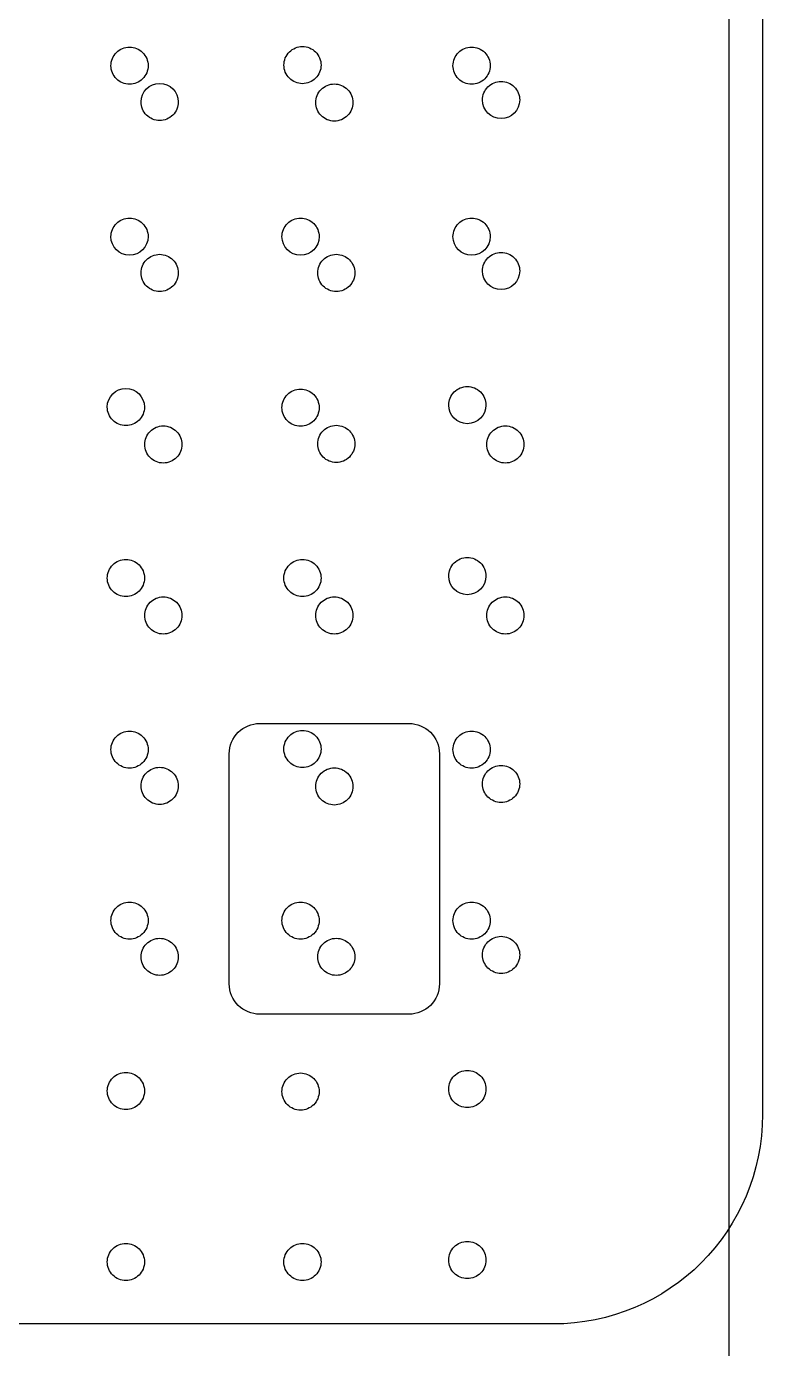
# Model space of a CAD drawing. Extents: x -145 to 178, y -12 to 290.
# Drawn here: x 132.7 to 178.2, y 58.7 to 140.6 of the extents above; entities that cross this region are included whole.
import ezdxf

# ---------------------------------------------------------------- set-up
doc = ezdxf.new("R2010")
doc.units = 0
doc.layers.add('fluid-networks-dashboard', color=7, linetype='CONTINUOUS')
doc.layers.add('fluid-networks-dashboard_copia', color=7, linetype='CONTINUOUS')

msp = doc.modelspace()

# ---------------------------------------------------------------- linework, layer by layer
at = {"layer": 'fluid-networks-dashboard', "color": 7}
msp.add_lwpolyline([(176.15784, 258.202484), (176.15784, 54.32533)], dxfattribs=at)
for points in [[(139.076243, 139.27997)], [(160.242923, 139.27997)], [(139.07631, 128.69676)], [(149.65965, 128.69676)], [(160.24299, 128.69676)], [(149.65965, 118.11343)], [(161.13007, 117.11953)], [(161.13007, 106.5362)], [(139.07631, 96.94675)], [(160.24299, 96.94675)], [(139.07631, 86.36343)], [(149.65965, 86.36343)], [(160.24299, 86.36343)], [(149.65965, 75.7801)], [(161.13007, 74.7862)], [(161.13007, 64.20287)]]:
    msp.add_lwpolyline(points, close=True, dxfattribs=at)
for points in [[(138.26307, 138.943143), (138.478737, 139.15881), (138.771244, 139.27997), (139.076243, 139.27997)], [(139.076243, 139.27997), (139.381242, 139.27997), (139.673749, 139.15881), (139.889416, 138.943143)], [(148.966717, 138.979441), (149.182384, 139.195108), (149.474891, 139.316268), (149.77989, 139.316268)], [(149.77989, 139.316268), (150.084889, 139.316268), (150.377396, 139.195108), (150.593063, 138.979441)], [(159.42975, 138.943143), (159.645417, 139.15881), (159.937924, 139.27997), (160.242923, 139.27997)], [(160.242923, 139.27997), (160.547922, 139.27997), (160.840429, 139.15881), (161.056096, 138.943143)], [(137.926243, 138.12997), (137.926243, 138.434969), (138.047403, 138.727476), (138.26307, 138.943143)], [(139.889416, 138.943143), (140.105083, 138.727476), (140.226243, 138.434969), (140.226243, 138.12997)], [(148.62989, 138.166268), (148.62989, 138.471267), (148.75105, 138.763774), (148.966717, 138.979441)], [(150.593063, 138.979441), (150.80873, 138.763774), (150.92989, 138.471267), (150.92989, 138.166268)], [(159.092923, 138.12997), (159.092923, 138.434969), (159.214083, 138.727476), (159.42975, 138.943143)], [(161.056096, 138.943143), (161.271763, 138.727476), (161.392923, 138.434969), (161.392923, 138.12997)], [(138.26307, 137.316797), (138.047403, 137.532464), (137.926243, 137.824971), (137.926243, 138.12997)], [(140.226243, 138.12997), (140.226243, 137.824971), (140.105083, 137.532464), (139.889416, 137.316797)], [(148.966717, 137.353095), (148.75105, 137.568762), (148.62989, 137.861269), (148.62989, 138.166268)], [(150.92989, 138.166268), (150.92989, 137.861269), (150.80873, 137.568762), (150.593063, 137.353095)], [(159.42975, 137.316797), (159.214083, 137.532464), (159.092923, 137.824971), (159.092923, 138.12997)], [(161.392923, 138.12997), (161.392923, 137.824971), (161.271763, 137.532464), (161.056096, 137.316797)], [(139.076243, 136.97997), (138.771244, 136.97997), (138.478737, 137.10113), (138.26307, 137.316797)], [(139.889416, 137.316797), (139.673749, 137.10113), (139.381242, 136.97997), (139.076243, 136.97997)], [(149.77989, 137.016268), (149.474891, 137.016268), (149.182384, 137.137428), (148.966717, 137.353095)], [(150.593063, 137.353095), (150.377396, 137.137428), (150.084889, 137.016268), (149.77989, 137.016268)], [(160.242923, 136.97997), (159.937924, 136.97997), (159.645417, 137.10113), (159.42975, 137.316797)], [(161.056096, 137.316797), (160.840429, 137.10113), (160.547922, 136.97997), (160.242923, 136.97997)], [(138.263137, 128.359933), (138.478804, 128.5756), (138.771311, 128.69676), (139.07631, 128.69676)], [(139.07631, 128.69676), (139.381309, 128.69676), (139.673816, 128.5756), (139.889483, 128.359933)], [(148.846477, 128.359933), (149.062144, 128.5756), (149.354651, 128.69676), (149.65965, 128.69676)], [(149.65965, 128.69676), (149.964649, 128.69676), (150.257156, 128.5756), (150.472823, 128.359933)], [(159.429817, 128.359933), (159.645484, 128.5756), (159.937991, 128.69676), (160.24299, 128.69676)], [(160.24299, 128.69676), (160.547989, 128.69676), (160.840496, 128.5756), (161.056163, 128.359933)], [(137.92631, 127.54676), (137.92631, 127.851759), (138.04747, 128.144266), (138.263137, 128.359933)], [(139.889483, 128.359933), (140.10515, 128.144266), (140.22631, 127.851759), (140.22631, 127.54676)], [(148.50965, 127.54676), (148.50965, 127.851759), (148.63081, 128.144266), (148.846477, 128.359933)], [(150.472823, 128.359933), (150.68849, 128.144266), (150.80965, 127.851759), (150.80965, 127.54676)], [(159.09299, 127.54676), (159.09299, 127.851759), (159.21415, 128.144266), (159.429817, 128.359933)], [(161.056163, 128.359933), (161.27183, 128.144266), (161.39299, 127.851759), (161.39299, 127.54676)], [(139.07631, 126.39677), (138.441186, 126.39677), (137.926316, 126.911636), (137.92631, 127.54676)], [(140.22631, 127.54676), (140.226304, 126.911636), (139.711434, 126.39677), (139.07631, 126.39677)], [(149.65965, 126.39677), (149.024526, 126.39677), (148.509656, 126.911636), (148.50965, 127.54676)], [(150.80965, 127.54676), (150.809644, 126.911636), (150.294774, 126.39677), (149.65965, 126.39677)], [(160.24299, 126.39677), (159.607866, 126.39677), (159.092996, 126.911636), (159.09299, 127.54676)], [(161.39299, 127.54676), (161.392984, 126.911636), (160.878114, 126.39677), (160.24299, 126.39677)], [(137.7, 117), (137.700006, 117.635124), (138.214876, 118.14999), (138.85, 118.14999)], [(138.85, 118.14999), (139.485124, 118.14999), (139.999994, 117.635124), (140, 117)], [(148.846477, 117.776603), (149.062144, 117.99227), (149.354651, 118.11343), (149.65965, 118.11343)], [(149.65965, 118.11343), (149.964649, 118.11343), (150.257156, 117.99227), (150.472823, 117.776603)], [(158.83007, 117.11953), (158.83007, 117.424529), (158.95123, 117.717036), (159.166897, 117.932703)], [(159.166897, 117.932703), (159.382564, 118.14837), (159.675071, 118.26953), (159.98007, 118.26953)], [(159.98007, 118.26953), (160.285069, 118.26953), (160.577576, 118.14837), (160.793243, 117.932703)], [(160.793243, 117.932703), (161.00891, 117.717036), (161.13007, 117.424529), (161.13007, 117.11953)], [(148.50965, 116.96343), (148.50965, 117.268429), (148.63081, 117.560936), (148.846477, 117.776603)], [(150.472823, 117.776603), (150.68849, 117.560936), (150.80965, 117.268429), (150.80965, 116.96343)], [(159.98007, 115.96954), (159.344946, 115.96954), (158.830076, 116.484406), (158.83007, 117.11953)], [(161.13007, 117.11953), (161.130064, 116.484406), (160.615194, 115.96954), (159.98007, 115.96954)], [(138.036827, 116.186827), (137.82116, 116.402494), (137.7, 116.695001), (137.7, 117)], [(140, 117), (140, 116.695001), (139.87884, 116.402494), (139.663173, 116.186827)], [(148.846477, 116.150257), (148.63081, 116.365924), (148.50965, 116.658431), (148.50965, 116.96343)], [(150.80965, 116.96343), (150.80965, 116.658431), (150.68849, 116.365924), (150.472823, 116.150257)], [(138.85, 115.85), (138.545001, 115.85), (138.252494, 115.97116), (138.036827, 116.186827)], [(139.663173, 116.186827), (139.447506, 115.97116), (139.154999, 115.85), (138.85, 115.85)], [(149.65965, 115.81343), (149.354651, 115.81343), (149.062144, 115.93459), (148.846477, 116.150257)], [(150.472823, 116.150257), (150.257156, 115.93459), (149.964649, 115.81343), (149.65965, 115.81343)], [(137.7, 106.41667), (137.7, 106.721669), (137.82116, 107.014176), (138.036827, 107.229843)], [(138.036827, 107.229843), (138.252494, 107.44551), (138.545001, 107.56667), (138.85, 107.56667)], [(138.85, 107.56667), (139.154999, 107.56667), (139.447506, 107.44551), (139.663173, 107.229843)], [(139.663173, 107.229843), (139.87884, 107.014176), (140, 106.721669), (140, 106.41667)], [(148.62919, 106.41671), (148.62919, 106.721709), (148.75035, 107.014216), (148.966017, 107.229883)], [(148.966017, 107.229883), (149.181684, 107.44555), (149.474191, 107.56671), (149.77919, 107.56671)], [(149.77919, 107.56671), (150.084189, 107.56671), (150.376696, 107.44555), (150.592363, 107.229883)], [(150.592363, 107.229883), (150.80803, 107.014216), (150.92919, 106.721709), (150.92919, 106.41671)], [(158.83007, 106.5362), (158.83007, 106.841199), (158.95123, 107.133706), (159.166897, 107.349373)], [(159.166897, 107.349373), (159.382564, 107.56504), (159.675071, 107.6862), (159.98007, 107.6862)], [(159.98007, 107.6862), (160.285069, 107.6862), (160.577576, 107.56504), (160.793243, 107.349373)], [(160.793243, 107.349373), (161.00891, 107.133706), (161.13007, 106.841199), (161.13007, 106.5362)], [(138.036827, 105.603497), (137.82116, 105.819164), (137.7, 106.111671), (137.7, 106.41667)], [(140, 106.41667), (140, 106.111671), (139.87884, 105.819164), (139.663173, 105.603497)], [(148.966017, 105.603537), (148.75035, 105.819204), (148.62919, 106.111711), (148.62919, 106.41671)], [(150.92919, 106.41671), (150.92919, 106.111711), (150.80803, 105.819204), (150.592363, 105.603537)], [(159.98007, 105.38621), (159.344946, 105.38621), (158.830076, 105.901076), (158.83007, 106.5362)], [(161.13007, 106.5362), (161.130064, 105.901076), (160.615194, 105.38621), (159.98007, 105.38621)], [(138.85, 105.26667), (138.545001, 105.26667), (138.252494, 105.38783), (138.036827, 105.603497)], [(139.663173, 105.603497), (139.447506, 105.38783), (139.154999, 105.26667), (138.85, 105.26667)], [(149.77919, 105.26671), (149.474191, 105.26671), (149.181684, 105.38787), (148.966017, 105.603537)], [(150.592363, 105.603537), (150.376696, 105.38787), (150.084189, 105.26671), (149.77919, 105.26671)], [(137.92631, 95.79675), (137.92631, 96.101749), (138.04747, 96.394256), (138.263137, 96.609923)], [(138.263137, 96.609923), (138.478804, 96.82559), (138.771311, 96.94675), (139.07631, 96.94675)], [(139.07631, 96.94675), (139.381309, 96.94675), (139.673816, 96.82559), (139.889483, 96.609923)], [(139.889483, 96.609923), (140.10515, 96.394256), (140.22631, 96.101749), (140.22631, 95.79675)], [(148.62919, 95.83337), (148.62919, 96.138369), (148.75035, 96.430876), (148.966017, 96.646543)], [(148.966017, 96.646543), (149.181684, 96.86221), (149.474191, 96.98337), (149.77919, 96.98337)], [(149.77919, 96.98337), (150.084189, 96.98337), (150.376696, 96.86221), (150.592363, 96.646543)], [(150.592363, 96.646543), (150.80803, 96.430876), (150.92919, 96.138369), (150.92919, 95.83337)], [(159.09299, 95.79675), (159.09299, 96.101749), (159.21415, 96.394256), (159.429817, 96.609923)], [(159.429817, 96.609923), (159.645484, 96.82559), (159.937991, 96.94675), (160.24299, 96.94675)], [(160.24299, 96.94675), (160.547989, 96.94675), (160.840496, 96.82559), (161.056163, 96.609923)], [(161.056163, 96.609923), (161.27183, 96.394256), (161.39299, 96.101749), (161.39299, 95.79675)], [(138.263137, 94.983577), (138.04747, 95.199244), (137.92631, 95.491751), (137.92631, 95.79675)], [(140.22631, 95.79675), (140.22631, 95.491751), (140.10515, 95.199244), (139.889483, 94.983577)], [(148.966017, 95.020197), (148.75035, 95.235864), (148.62919, 95.528371), (148.62919, 95.83337)], [(150.92919, 95.83337), (150.92919, 95.528371), (150.80803, 95.235864), (150.592363, 95.020197)], [(159.429817, 94.983577), (159.21415, 95.199244), (159.09299, 95.491751), (159.09299, 95.79675)], [(161.39299, 95.79675), (161.39299, 95.491751), (161.27183, 95.199244), (161.056163, 94.983577)], [(139.07631, 94.64675), (138.771311, 94.64675), (138.478804, 94.76791), (138.263137, 94.983577)], [(139.889483, 94.983577), (139.673816, 94.76791), (139.381309, 94.64675), (139.07631, 94.64675)], [(149.77919, 94.68337), (149.474191, 94.68337), (149.181684, 94.80453), (148.966017, 95.020197)], [(150.592363, 95.020197), (150.376696, 94.80453), (150.084189, 94.68337), (149.77919, 94.68337)], [(160.24299, 94.64675), (159.937991, 94.64675), (159.645484, 94.76791), (159.429817, 94.983577)], [(161.056163, 94.983577), (160.840496, 94.76791), (160.547989, 94.64675), (160.24299, 94.64675)], [(137.92631, 85.21343), (137.92631, 85.518429), (138.04747, 85.810936), (138.263137, 86.026603)], [(138.263137, 86.026603), (138.478804, 86.24227), (138.771311, 86.36343), (139.07631, 86.36343)], [(139.07631, 86.36343), (139.381309, 86.36343), (139.673816, 86.24227), (139.889483, 86.026603)], [(139.889483, 86.026603), (140.10515, 85.810936), (140.22631, 85.518429), (140.22631, 85.21343)], [(148.50965, 85.21343), (148.50965, 85.518429), (148.63081, 85.810936), (148.846477, 86.026603)], [(148.846477, 86.026603), (149.062144, 86.24227), (149.354651, 86.36343), (149.65965, 86.36343)], [(149.65965, 86.36343), (149.964649, 86.36343), (150.257156, 86.24227), (150.472823, 86.026603)], [(150.472823, 86.026603), (150.68849, 85.810936), (150.80965, 85.518429), (150.80965, 85.21343)], [(159.09299, 85.21343), (159.09299, 85.518429), (159.21415, 85.810936), (159.429817, 86.026603)], [(159.429817, 86.026603), (159.645484, 86.24227), (159.937991, 86.36343), (160.24299, 86.36343)], [(160.24299, 86.36343), (160.547989, 86.36343), (160.840496, 86.24227), (161.056163, 86.026603)], [(161.056163, 86.026603), (161.27183, 85.810936), (161.39299, 85.518429), (161.39299, 85.21343)], [(138.263137, 84.400257), (138.04747, 84.615924), (137.92631, 84.908431), (137.92631, 85.21343)], [(140.22631, 85.21343), (140.22631, 84.908431), (140.10515, 84.615924), (139.889483, 84.400257)], [(148.846477, 84.400257), (148.63081, 84.615924), (148.50965, 84.908431), (148.50965, 85.21343)], [(150.80965, 85.21343), (150.80965, 84.908431), (150.68849, 84.615924), (150.472823, 84.400257)], [(159.429817, 84.400257), (159.21415, 84.615924), (159.09299, 84.908431), (159.09299, 85.21343)], [(161.39299, 85.21343), (161.39299, 84.908431), (161.27183, 84.615924), (161.056163, 84.400257)], [(139.07631, 84.06343), (138.771311, 84.06343), (138.478804, 84.18459), (138.263137, 84.400257)], [(139.889483, 84.400257), (139.673816, 84.18459), (139.381309, 84.06343), (139.07631, 84.06343)], [(149.65965, 84.06343), (149.354651, 84.06343), (149.062144, 84.18459), (148.846477, 84.400257)], [(150.472823, 84.400257), (150.257156, 84.18459), (149.964649, 84.06343), (149.65965, 84.06343)], [(160.24299, 84.06343), (159.937991, 84.06343), (159.645484, 84.18459), (159.429817, 84.400257)], [(161.056163, 84.400257), (160.840496, 84.18459), (160.547989, 84.06343), (160.24299, 84.06343)], [(137.7, 74.66666), (137.7, 74.971659), (137.82116, 75.264166), (138.036827, 75.479833)], [(138.036827, 75.479833), (138.252494, 75.6955), (138.545001, 75.81666), (138.85, 75.81666)], [(138.85, 75.81666), (139.154999, 75.81666), (139.447506, 75.6955), (139.663173, 75.479833)], [(139.663173, 75.479833), (139.87884, 75.264166), (140, 74.971659), (140, 74.66666)], [(148.50965, 74.6301), (148.50965, 74.935099), (148.63081, 75.227606), (148.846477, 75.443273)], [(148.846477, 75.443273), (149.062144, 75.65894), (149.354651, 75.7801), (149.65965, 75.7801)], [(149.65965, 75.7801), (149.964649, 75.7801), (150.257156, 75.65894), (150.472823, 75.443273)], [(150.472823, 75.443273), (150.68849, 75.227606), (150.80965, 74.935099), (150.80965, 74.6301)], [(158.83007, 74.7862), (158.83007, 75.091199), (158.95123, 75.383706), (159.166897, 75.599373)], [(159.166897, 75.599373), (159.382564, 75.81504), (159.675071, 75.9362), (159.98007, 75.9362)], [(159.98007, 75.9362), (160.285069, 75.9362), (160.577576, 75.81504), (160.793243, 75.599373)], [(160.793243, 75.599373), (161.00891, 75.383706), (161.13007, 75.091199), (161.13007, 74.7862)], [(138.036827, 73.853487), (137.82116, 74.069154), (137.7, 74.361661), (137.7, 74.66666)], [(140, 74.66666), (140, 74.361661), (139.87884, 74.069154), (139.663173, 73.853487)], [(148.846477, 73.816927), (148.63081, 74.032594), (148.50965, 74.325101), (148.50965, 74.6301)], [(150.80965, 74.6301), (150.80965, 74.325101), (150.68849, 74.032594), (150.472823, 73.816927)], [(159.166897, 73.973027), (158.95123, 74.188694), (158.83007, 74.481201), (158.83007, 74.7862)], [(161.13007, 74.7862), (161.13007, 74.481201), (161.00891, 74.188694), (160.793243, 73.973027)], [(138.85, 73.51666), (138.545001, 73.51666), (138.252494, 73.63782), (138.036827, 73.853487)], [(139.663173, 73.853487), (139.447506, 73.63782), (139.154999, 73.51666), (138.85, 73.51666)], [(149.65965, 73.4801), (149.354651, 73.4801), (149.062144, 73.60126), (148.846477, 73.816927)], [(150.472823, 73.816927), (150.257156, 73.60126), (149.964649, 73.4801), (149.65965, 73.4801)], [(159.98007, 73.6362), (159.675071, 73.6362), (159.382564, 73.75736), (159.166897, 73.973027)], [(160.793243, 73.973027), (160.577576, 73.75736), (160.285069, 73.6362), (159.98007, 73.6362)], [(137.7, 64.08333), (137.7, 64.388329), (137.82116, 64.680836), (138.036827, 64.896503)], [(138.036827, 64.896503), (138.252494, 65.11217), (138.545001, 65.23333), (138.85, 65.23333)], [(138.85, 65.23333), (139.154999, 65.23333), (139.447506, 65.11217), (139.663173, 64.896503)], [(139.663173, 64.896503), (139.87884, 64.680836), (140, 64.388329), (140, 64.08333)], [(148.62919, 64.08337), (148.62919, 64.388369), (148.75035, 64.680876), (148.966017, 64.896543)], [(148.966017, 64.896543), (149.181684, 65.11221), (149.474191, 65.23337), (149.77919, 65.23337)], [(149.77919, 65.23337), (150.084189, 65.23337), (150.376696, 65.11221), (150.592363, 64.896543)], [(150.592363, 64.896543), (150.80803, 64.680876), (150.92919, 64.388369), (150.92919, 64.08337)], [(158.83007, 64.20287), (158.83007, 64.507869), (158.95123, 64.800376), (159.166897, 65.016043)], [(159.166897, 65.016043), (159.382564, 65.23171), (159.675071, 65.35287), (159.98007, 65.35287)], [(159.98007, 65.35287), (160.285069, 65.35287), (160.577576, 65.23171), (160.793243, 65.016043)], [(160.793243, 65.016043), (161.00891, 64.800376), (161.13007, 64.507869), (161.13007, 64.20287)], [(138.036827, 63.270157), (137.82116, 63.485824), (137.7, 63.778331), (137.7, 64.08333)], [(140, 64.08333), (140, 63.778331), (139.87884, 63.485824), (139.663173, 63.270157)], [(148.966017, 63.270197), (148.75035, 63.485864), (148.62919, 63.778371), (148.62919, 64.08337)], [(150.92919, 64.08337), (150.92919, 63.778371), (150.80803, 63.485864), (150.592363, 63.270197)], [(159.166897, 63.389697), (158.95123, 63.605364), (158.83007, 63.897871), (158.83007, 64.20287)], [(161.13007, 64.20287), (161.13007, 63.897871), (161.00891, 63.605364), (160.793243, 63.389697)], [(138.85, 62.93333), (138.545001, 62.93333), (138.252494, 63.05449), (138.036827, 63.270157)], [(139.663173, 63.270157), (139.447506, 63.05449), (139.154999, 62.93333), (138.85, 62.93333)], [(149.77919, 62.93337), (149.474191, 62.93337), (149.181684, 63.05453), (148.966017, 63.270197)], [(150.592363, 63.270197), (150.376696, 63.05453), (150.084189, 62.93337), (149.77919, 62.93337)], [(159.98007, 63.05287), (159.675071, 63.05287), (159.382564, 63.17403), (159.166897, 63.389697)], [(160.793243, 63.389697), (160.577576, 63.17403), (160.285069, 63.05287), (159.98007, 63.05287)]]:
    msp.add_open_spline(points, degree=3, dxfattribs=at)
at = {"layer": 'fluid-networks-dashboard_copia', "color": 7}
for points in [[(178.24819, 277.089084), (178.24819, 73.21193)], [(147.129181, 97.41663), (156.370819, 97.41663)], [(145.25, 81.295811), (145.25, 95.537449)], [(158.25, 95.537449), (158.25, 81.295811)], [(156.370819, 79.41663), (147.129181, 79.41663)], [(165.28026, 60.244), (41.403104, 60.244)]]:
    msp.add_lwpolyline(points, dxfattribs=at)
for points in [[(151.75, 137.00003)], [(163.22042, 136.00613)], [(163.22042, 125.4228)], [(141.16666, 115.83335)], [(162.33334, 115.83335)], [(141.16666, 105.25003)], [(151.75, 105.25003)], [(162.33334, 105.25003)], [(147.129181, 97.41663)], [(151.75, 94.6667)], [(163.22042, 93.6728)], [(163.22042, 83.08947)]]:
    msp.add_lwpolyline(points, close=True, dxfattribs=at)
for points in [[(139.79035, 135.8866), (139.790356, 136.521724), (140.305226, 137.03659), (140.94035, 137.03659)], [(140.94035, 137.03659), (141.575474, 137.03659), (142.090344, 136.521724), (142.09035, 135.8866)], [(150.936827, 136.663203), (151.152494, 136.87887), (151.445001, 137.00003), (151.75, 137.00003)], [(151.75, 137.00003), (152.054999, 137.00003), (152.347506, 136.87887), (152.563173, 136.663203)], [(160.92042, 136.00613), (160.92042, 136.311129), (161.04158, 136.603636), (161.257247, 136.819303)], [(161.257247, 136.819303), (161.472914, 137.03497), (161.765421, 137.15613), (162.07042, 137.15613)], [(162.07042, 137.15613), (162.375419, 137.15613), (162.667926, 137.03497), (162.883593, 136.819303)], [(162.883593, 136.819303), (163.09926, 136.603636), (163.22042, 136.311129), (163.22042, 136.00613)], [(140.127177, 135.073427), (139.91151, 135.289094), (139.79035, 135.581601), (139.79035, 135.8866)], [(142.09035, 135.8866), (142.09035, 135.581601), (141.96919, 135.289094), (141.753523, 135.073427)], [(150.6, 135.85003), (150.6, 136.155029), (150.72116, 136.447536), (150.936827, 136.663203)], [(150.936827, 135.036857), (150.72116, 135.252524), (150.6, 135.545031), (150.6, 135.85003)], [(152.563173, 136.663203), (152.77884, 136.447536), (152.9, 136.155029), (152.9, 135.85003)], [(152.9, 135.85003), (152.9, 135.545031), (152.77884, 135.252524), (152.563173, 135.036857)], [(162.07042, 134.85614), (161.435296, 134.85614), (160.920426, 135.371006), (160.92042, 136.00613)], [(163.22042, 136.00613), (163.220414, 135.371006), (162.705544, 134.85614), (162.07042, 134.85614)], [(140.94035, 134.7366), (140.635351, 134.7366), (140.342844, 134.85776), (140.127177, 135.073427)], [(141.753523, 135.073427), (141.537856, 134.85776), (141.245349, 134.7366), (140.94035, 134.7366)], [(151.75, 134.70003), (151.445001, 134.70003), (151.152494, 134.82119), (150.936827, 135.036857)], [(152.563173, 135.036857), (152.347506, 134.82119), (152.054999, 134.70003), (151.75, 134.70003)], [(139.79035, 125.30327), (139.79035, 125.608269), (139.91151, 125.900776), (140.127177, 126.116443)], [(140.127177, 126.116443), (140.342844, 126.33211), (140.635351, 126.45327), (140.94035, 126.45327)], [(140.94035, 126.45327), (141.245349, 126.45327), (141.537856, 126.33211), (141.753523, 126.116443)], [(141.753523, 126.116443), (141.96919, 125.900776), (142.09035, 125.608269), (142.09035, 125.30327)], [(150.71954, 125.30331), (150.71954, 125.608309), (150.8407, 125.900816), (151.056367, 126.116483)], [(151.056367, 126.116483), (151.272034, 126.33215), (151.564541, 126.45331), (151.86954, 126.45331)], [(151.86954, 126.45331), (152.174539, 126.45331), (152.467046, 126.33215), (152.682713, 126.116483)], [(152.682713, 126.116483), (152.89838, 125.900816), (153.01954, 125.608309), (153.01954, 125.30331)], [(160.92042, 125.4228), (160.92042, 125.727799), (161.04158, 126.020306), (161.257247, 126.235973)], [(161.257247, 126.235973), (161.472914, 126.45164), (161.765421, 126.5728), (162.07042, 126.5728)], [(162.07042, 126.5728), (162.375419, 126.5728), (162.667926, 126.45164), (162.883593, 126.235973)], [(162.883593, 126.235973), (163.09926, 126.020306), (163.22042, 125.727799), (163.22042, 125.4228)], [(140.127177, 124.490097), (139.91151, 124.705764), (139.79035, 124.998271), (139.79035, 125.30327)], [(142.09035, 125.30327), (142.09035, 124.998271), (141.96919, 124.705764), (141.753523, 124.490097)], [(151.056367, 124.490137), (150.8407, 124.705804), (150.71954, 124.998311), (150.71954, 125.30331)], [(153.01954, 125.30331), (153.01954, 124.998311), (152.89838, 124.705804), (152.682713, 124.490137)], [(162.07042, 124.27281), (161.435296, 124.27281), (160.920426, 124.787676), (160.92042, 125.4228)], [(163.22042, 125.4228), (163.220414, 124.787676), (162.705544, 124.27281), (162.07042, 124.27281)], [(140.94035, 124.15327), (140.635351, 124.15327), (140.342844, 124.27443), (140.127177, 124.490097)], [(141.753523, 124.490097), (141.537856, 124.27443), (141.245349, 124.15327), (140.94035, 124.15327)], [(151.86954, 124.15331), (151.564541, 124.15331), (151.272034, 124.27447), (151.056367, 124.490137)], [(152.682713, 124.490137), (152.467046, 124.27447), (152.174539, 124.15331), (151.86954, 124.15331)], [(140.01666, 114.68335), (140.01666, 114.988349), (140.13782, 115.280856), (140.353487, 115.496523)], [(140.353487, 115.496523), (140.569154, 115.71219), (140.861661, 115.83335), (141.16666, 115.83335)], [(141.16666, 115.83335), (141.471659, 115.83335), (141.764166, 115.71219), (141.979833, 115.496523)], [(141.979833, 115.496523), (142.1955, 115.280856), (142.31666, 114.988349), (142.31666, 114.68335)], [(150.71954, 114.71997), (150.71954, 115.024969), (150.8407, 115.317476), (151.056367, 115.533143)], [(151.056367, 115.533143), (151.272034, 115.74881), (151.564541, 115.86997), (151.86954, 115.86997)], [(151.86954, 115.86997), (152.174539, 115.86997), (152.467046, 115.74881), (152.682713, 115.533143)], [(152.682713, 115.533143), (152.89838, 115.317476), (153.01954, 115.024969), (153.01954, 114.71997)], [(161.18334, 114.68335), (161.18334, 114.988349), (161.3045, 115.280856), (161.520167, 115.496523)], [(161.520167, 115.496523), (161.735834, 115.71219), (162.028341, 115.83335), (162.33334, 115.83335)], [(162.33334, 115.83335), (162.638339, 115.83335), (162.930846, 115.71219), (163.146513, 115.496523)], [(163.146513, 115.496523), (163.36218, 115.280856), (163.48334, 114.988349), (163.48334, 114.68335)], [(140.353487, 113.870177), (140.13782, 114.085844), (140.01666, 114.378351), (140.01666, 114.68335)], [(142.31666, 114.68335), (142.31666, 114.378351), (142.1955, 114.085844), (141.979833, 113.870177)], [(151.056367, 113.906797), (150.8407, 114.122464), (150.71954, 114.414971), (150.71954, 114.71997)], [(153.01954, 114.71997), (153.01954, 114.414971), (152.89838, 114.122464), (152.682713, 113.906797)], [(161.520167, 113.870177), (161.3045, 114.085844), (161.18334, 114.378351), (161.18334, 114.68335)], [(163.48334, 114.68335), (163.48334, 114.378351), (163.36218, 114.085844), (163.146513, 113.870177)], [(141.16666, 113.53335), (140.861661, 113.53335), (140.569154, 113.65451), (140.353487, 113.870177)], [(141.979833, 113.870177), (141.764166, 113.65451), (141.471659, 113.53335), (141.16666, 113.53335)], [(151.86954, 113.56997), (151.564541, 113.56997), (151.272034, 113.69113), (151.056367, 113.906797)], [(152.682713, 113.906797), (152.467046, 113.69113), (152.174539, 113.56997), (151.86954, 113.56997)], [(162.33334, 113.53335), (162.028341, 113.53335), (161.735834, 113.65451), (161.520167, 113.870177)], [(163.146513, 113.870177), (162.930846, 113.65451), (162.638339, 113.53335), (162.33334, 113.53335)], [(140.01666, 104.10003), (140.01666, 104.405029), (140.13782, 104.697536), (140.353487, 104.913203)], [(140.353487, 104.913203), (140.569154, 105.12887), (140.861661, 105.25003), (141.16666, 105.25003)], [(141.16666, 105.25003), (141.471659, 105.25003), (141.764166, 105.12887), (141.979833, 104.913203)], [(141.979833, 104.913203), (142.1955, 104.697536), (142.31666, 104.405029), (142.31666, 104.10003)], [(150.6, 104.10003), (150.6, 104.405029), (150.72116, 104.697536), (150.936827, 104.913203)], [(150.936827, 104.913203), (151.152494, 105.12887), (151.445001, 105.25003), (151.75, 105.25003)], [(151.75, 105.25003), (152.054999, 105.25003), (152.347506, 105.12887), (152.563173, 104.913203)], [(152.563173, 104.913203), (152.77884, 104.697536), (152.9, 104.405029), (152.9, 104.10003)], [(161.18334, 104.10003), (161.18334, 104.405029), (161.3045, 104.697536), (161.520167, 104.913203)], [(161.520167, 104.913203), (161.735834, 105.12887), (162.028341, 105.25003), (162.33334, 105.25003)], [(162.33334, 105.25003), (162.638339, 105.25003), (162.930846, 105.12887), (163.146513, 104.913203)], [(163.146513, 104.913203), (163.36218, 104.697536), (163.48334, 104.405029), (163.48334, 104.10003)], [(140.353487, 103.286857), (140.13782, 103.502524), (140.01666, 103.795031), (140.01666, 104.10003)], [(142.31666, 104.10003), (142.31666, 103.795031), (142.1955, 103.502524), (141.979833, 103.286857)], [(150.936827, 103.286857), (150.72116, 103.502524), (150.6, 103.795031), (150.6, 104.10003)], [(152.9, 104.10003), (152.9, 103.795031), (152.77884, 103.502524), (152.563173, 103.286857)], [(161.520167, 103.286857), (161.3045, 103.502524), (161.18334, 103.795031), (161.18334, 104.10003)], [(163.48334, 104.10003), (163.48334, 103.795031), (163.36218, 103.502524), (163.146513, 103.286857)], [(141.16666, 102.95003), (140.861661, 102.95003), (140.569154, 103.07119), (140.353487, 103.286857)], [(141.979833, 103.286857), (141.764166, 103.07119), (141.471659, 102.95003), (141.16666, 102.95003)], [(151.75, 102.95003), (151.445001, 102.95003), (151.152494, 103.07119), (150.936827, 103.286857)], [(152.563173, 103.286857), (152.347506, 103.07119), (152.054999, 102.95003), (151.75, 102.95003)], [(162.33334, 102.95003), (162.028341, 102.95003), (161.735834, 103.07119), (161.520167, 103.286857)], [(163.146513, 103.286857), (162.930846, 103.07119), (162.638339, 102.95003), (162.33334, 102.95003)], [(145.800399, 96.866231), (146.152814, 97.218645), (146.630791, 97.41663), (147.129181, 97.41663)], [(156.370819, 97.41663), (156.869209, 97.41663), (157.347186, 97.218645), (157.699601, 96.866231)], [(145.25, 95.537449), (145.25, 96.035839), (145.447985, 96.513816), (145.800399, 96.866231)], [(157.699601, 96.866231), (158.052015, 96.513816), (158.25, 96.035839), (158.25, 95.537449)], [(139.79035, 93.55326), (139.79035, 93.858259), (139.91151, 94.150766), (140.127177, 94.366433)], [(140.127177, 94.366433), (140.342844, 94.5821), (140.635351, 94.70326), (140.94035, 94.70326)], [(140.94035, 94.70326), (141.245349, 94.70326), (141.537856, 94.5821), (141.753523, 94.366433)], [(141.753523, 94.366433), (141.96919, 94.150766), (142.09035, 93.858259), (142.09035, 93.55326)], [(150.6, 93.5167), (150.6, 93.821699), (150.72116, 94.114206), (150.936827, 94.329873)], [(150.936827, 94.329873), (151.152494, 94.54554), (151.445001, 94.6667), (151.75, 94.6667)], [(151.75, 94.6667), (152.054999, 94.6667), (152.347506, 94.54554), (152.563173, 94.329873)], [(152.563173, 94.329873), (152.77884, 94.114206), (152.9, 93.821699), (152.9, 93.5167)], [(160.92042, 93.6728), (160.92042, 93.977799), (161.04158, 94.270306), (161.257247, 94.485973)], [(161.257247, 94.485973), (161.472914, 94.70164), (161.765421, 94.8228), (162.07042, 94.8228)], [(162.07042, 94.8228), (162.375419, 94.8228), (162.667926, 94.70164), (162.883593, 94.485973)], [(162.883593, 94.485973), (163.09926, 94.270306), (163.22042, 93.977799), (163.22042, 93.6728)], [(140.127177, 92.740087), (139.91151, 92.955754), (139.79035, 93.248261), (139.79035, 93.55326)], [(142.09035, 93.55326), (142.09035, 93.248261), (141.96919, 92.955754), (141.753523, 92.740087)], [(150.936827, 92.703527), (150.72116, 92.919194), (150.6, 93.211701), (150.6, 93.5167)], [(152.9, 93.5167), (152.9, 93.211701), (152.77884, 92.919194), (152.563173, 92.703527)], [(161.257247, 92.859627), (161.04158, 93.075294), (160.92042, 93.367801), (160.92042, 93.6728)], [(163.22042, 93.6728), (163.22042, 93.367801), (163.09926, 93.075294), (162.883593, 92.859627)], [(140.94035, 92.40326), (140.635351, 92.40326), (140.342844, 92.52442), (140.127177, 92.740087)], [(141.753523, 92.740087), (141.537856, 92.52442), (141.245349, 92.40326), (140.94035, 92.40326)], [(151.75, 92.3667), (151.445001, 92.3667), (151.152494, 92.48786), (150.936827, 92.703527)], [(152.563173, 92.703527), (152.347506, 92.48786), (152.054999, 92.3667), (151.75, 92.3667)], [(162.07042, 92.5228), (161.765421, 92.5228), (161.472914, 92.64396), (161.257247, 92.859627)], [(162.883593, 92.859627), (162.667926, 92.64396), (162.375419, 92.5228), (162.07042, 92.5228)], [(139.79035, 82.96993), (139.79035, 83.274929), (139.91151, 83.567436), (140.127177, 83.783103)], [(140.127177, 83.783103), (140.342844, 83.99877), (140.635351, 84.11993), (140.94035, 84.11993)], [(140.94035, 84.11993), (141.245349, 84.11993), (141.537856, 83.99877), (141.753523, 83.783103)], [(141.753523, 83.783103), (141.96919, 83.567436), (142.09035, 83.274929), (142.09035, 82.96993)], [(150.71954, 82.96997), (150.71954, 83.274969), (150.8407, 83.567476), (151.056367, 83.783143)], [(151.056367, 83.783143), (151.272034, 83.99881), (151.564541, 84.11997), (151.86954, 84.11997)], [(151.86954, 84.11997), (152.174539, 84.11997), (152.467046, 83.99881), (152.682713, 83.783143)], [(152.682713, 83.783143), (152.89838, 83.567476), (153.01954, 83.274969), (153.01954, 82.96997)], [(160.92042, 83.08947), (160.92042, 83.394469), (161.04158, 83.686976), (161.257247, 83.902643)], [(161.257247, 83.902643), (161.472914, 84.11831), (161.765421, 84.23947), (162.07042, 84.23947)], [(162.07042, 84.23947), (162.375419, 84.23947), (162.667926, 84.11831), (162.883593, 83.902643)], [(162.883593, 83.902643), (163.09926, 83.686976), (163.22042, 83.394469), (163.22042, 83.08947)], [(140.127177, 82.156757), (139.91151, 82.372424), (139.79035, 82.664931), (139.79035, 82.96993)], [(142.09035, 82.96993), (142.09035, 82.664931), (141.96919, 82.372424), (141.753523, 82.156757)], [(151.056367, 82.156797), (150.8407, 82.372464), (150.71954, 82.664971), (150.71954, 82.96997)], [(153.01954, 82.96997), (153.01954, 82.664971), (152.89838, 82.372464), (152.682713, 82.156797)], [(161.257247, 82.276297), (161.04158, 82.491964), (160.92042, 82.784471), (160.92042, 83.08947)], [(163.22042, 83.08947), (163.22042, 82.784471), (163.09926, 82.491964), (162.883593, 82.276297)], [(140.94035, 81.81993), (140.635351, 81.81993), (140.342844, 81.94109), (140.127177, 82.156757)], [(141.753523, 82.156757), (141.537856, 81.94109), (141.245349, 81.81993), (140.94035, 81.81993)], [(151.86954, 81.81997), (151.564541, 81.81997), (151.272034, 81.94113), (151.056367, 82.156797)], [(152.682713, 82.156797), (152.467046, 81.94113), (152.174539, 81.81997), (151.86954, 81.81997)], [(162.07042, 81.93947), (161.765421, 81.93947), (161.472914, 82.06063), (161.257247, 82.276297)], [(162.883593, 82.276297), (162.667926, 82.06063), (162.375419, 81.93947), (162.07042, 81.93947)], [(145.800399, 79.967029), (145.447985, 80.319444), (145.25, 80.797421), (145.25, 81.295811)], [(158.25, 81.295811), (158.25, 80.797421), (158.052015, 80.319444), (157.699601, 79.967029)], [(147.129181, 79.41663), (146.630791, 79.41663), (146.152814, 79.614615), (145.800399, 79.967029)], [(157.699601, 79.967029), (157.347186, 79.614615), (156.869209, 79.41663), (156.370819, 79.41663)], [(178.24819, 73.21193), (178.24819, 66.0277), (172.46449, 60.244), (165.28026, 60.244)]]:
    msp.add_open_spline(points, degree=3, dxfattribs=at)

doc.saveas('drawing.dxf')
